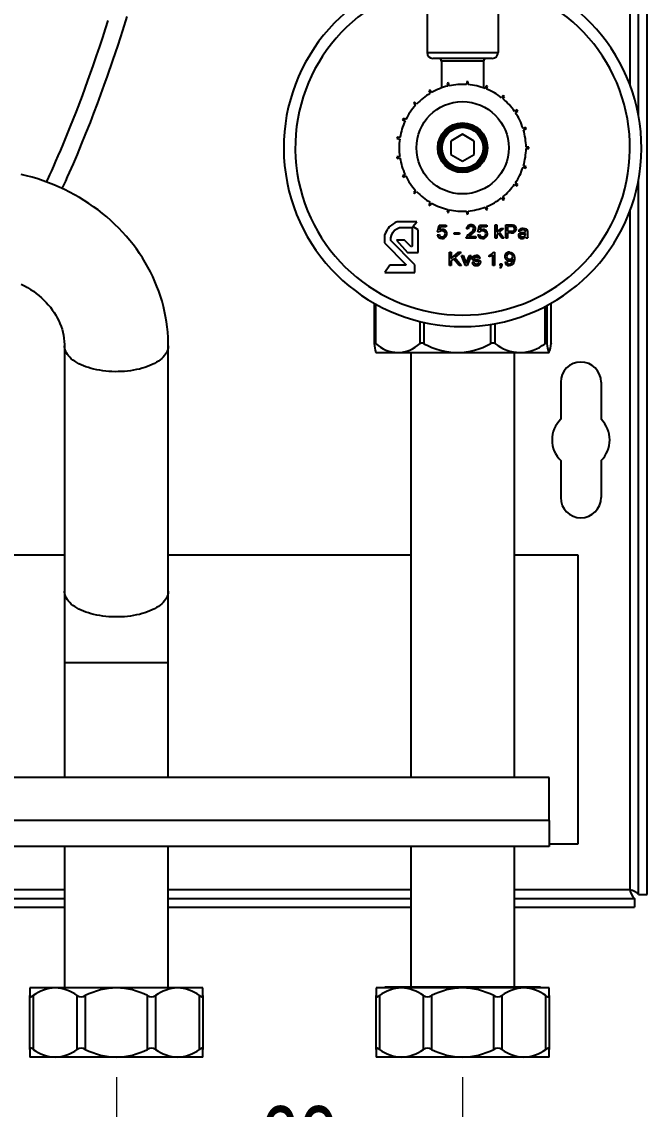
# Model space of a CAD drawing. Header units: millimetres. Extents: x 75 to 2075, y 25 to 1460.
# Drawn here: x 784.2 to 939.1, y 516.2 to 785.6 of the extents above; entities that cross this region are included whole.
import ezdxf

# ---------------------------------------------------------------- set-up
doc = ezdxf.new("R2010")
doc.units = ezdxf.units.MM
doc.header["$LTSCALE"] = 5
doc.styles.add('SLDTEXTSTYLE0', font='TXT', dxfattribs={"width": 0.75})
doc.dimstyles.new('SLDDIMSTYLE0', dxfattribs={"dimtxt": 17.5, "dimasz": 16.51, "dimexe": 0, "dimexo": 0.0625, "dimgap": 4.375, "dimtad": 1, "dimlfac": 0.7, "dimrnd": 1e-09, "dimzin": 12, "dimdsep": 46, "dimtxsty": 'SLDTEXTSTYLE0', "dimsah": 1, "dimcen": 0.09, "dimadec": 0, "dimazin": 3, "dimtfac": 1, "dimtmove": 0, "dimatfit": 0, "dimfxl": 1, "dimfrac": 2, "dimtolj": 1, "dimtzin": 12, "dimarcsym": 0})

# ---------------------------------------------------------------- blocks, each defined once
blk = doc.blocks.new('_D_3')
at = {"color": 7, "linetype": 'Continuous', "lineweight": 0}
for p, q in [((721.92, 524.15), (721.92, 489.45)), ((807.63, 524.15), (807.63, 489.45)), ((721.92, 494.45), (690.17, 494.45)), ((807.63, 494.45), (721.92, 494.45)), ((807.63, 494.45), (839.38, 494.45))]:
    blk.add_line(p, q, dxfattribs=at)
at = {"color": 7, "linetype": 'Continuous', "lineweight": 18}
for points in [[(721.92, 494.45), (705.41, 496.99), (705.41, 491.91)], [(807.63, 494.45), (824.14, 491.91), (824.14, 496.99)]]:
    blk.add_solid(points, dxfattribs=at)
at = {"color": 7, "linetype": 'Continuous', "lineweight": 18, "insert": (757.72, 517.01), "char_height": 17.5, "attachment_point": 1, "style": 'SLDTEXTSTYLE0'}
blk.add_mtext('60', dxfattribs=at)
blk = doc.blocks.new('_D_4')
at = {"color": 7, "linetype": 'Continuous', "lineweight": 0}
for p, q in [((807.63, 524.15), (807.63, 489.45)), ((893.35, 524.15), (893.35, 489.45)), ((807.63, 494.45), (775.88, 494.45)), ((807.63, 494.45), (893.35, 494.45)), ((893.35, 494.45), (925.1, 494.45))]:
    blk.add_line(p, q, dxfattribs=at)
at = {"color": 7, "linetype": 'Continuous', "lineweight": 18}
for points in [[(807.63, 494.45), (791.12, 496.99), (791.12, 491.91)], [(893.35, 494.45), (909.86, 491.91), (909.86, 496.99)]]:
    blk.add_solid(points, dxfattribs=at)
at = {"color": 7, "linetype": 'Continuous', "lineweight": 18, "insert": (843.04, 517.01), "char_height": 17.5, "attachment_point": 1, "style": 'SLDTEXTSTYLE0'}
blk.add_mtext('60', dxfattribs=at)

msp = doc.modelspace()

# ---------------------------------------------------------------- linework, layer by layer
at = {"color": 7, "linetype": 'Continuous', "lineweight": 25}
for p, q in [((936.918, 762.271), (936.918, 1177.426)), ((939.06, 569.446), (939.06, 1177.426)), ((934.775, 1176.293), (934.775, 769.998)), ((884.56, 797.754), (884.56, 777.92)), ((902.132, 797.754), (902.132, 777.92)), ((884.56, 777.92), (902.132, 777.92)), ((900.703, 776.492), (885.989, 776.492)), ((898.56, 775.777), (888.132, 775.777)), ((888.132, 775.777), (888.132, 769.173)), ((898.56, 775.777), (898.56, 769.173)), ((889.865, 770.405), (889.516, 770.326)), ((889.516, 770.326), (889.675, 769.628)), ((890.024, 769.708), (889.865, 770.405)), ((894.396, 770.745), (894.342, 770.031)), ((894.752, 770.718), (894.396, 770.745)), ((894.698, 770.005), (894.752, 770.718)), ((885.286, 768.666), (884.977, 768.487)), ((884.977, 768.487), (885.335, 767.868)), ((885.644, 768.046), (885.286, 768.666)), ((899.182, 769.707), (898.921, 769.041)), ((899.514, 769.576), (899.182, 769.707)), ((899.253, 768.911), (899.514, 769.576)), ((881.425, 765.654), (881.182, 765.392)), ((881.182, 765.392), (881.706, 764.906)), ((881.949, 765.167), (881.425, 765.654)), ((903.45, 767.304), (903.004, 766.745)), ((903.283, 766.523), (903.729, 767.082)), ((903.729, 767.082), (903.45, 767.304)), ((906.819, 763.751), (906.228, 763.348)), ((906.43, 763.053), (907.021, 763.456)), ((907.021, 763.456), (906.819, 763.751)), ((878.622, 761.638), (878.467, 761.316)), ((878.467, 761.316), (879.111, 761.006)), ((879.266, 761.327), (878.622, 761.638)), ((877.128, 756.974), (877.074, 756.621)), ((877.835, 756.867), (877.128, 756.974)), ((893.346, 757.689), (890.453, 756.019)), ((896.239, 756.019), (893.346, 757.689)), ((908.992, 759.362), (908.309, 759.151)), ((908.414, 758.81), (909.097, 759.02)), ((909.097, 759.02), (908.992, 759.362)), ((877.074, 756.621), (877.782, 756.514)), ((890.453, 756.019), (890.453, 752.679)), ((896.239, 752.679), (896.239, 756.019)), ((909.775, 754.527), (909.059, 754.527)), ((909.059, 754.17), (909.775, 754.17)), ((909.775, 754.17), (909.775, 754.527)), ((877.782, 752.183), (877.074, 752.077)), ((877.074, 752.077), (877.128, 751.724)), ((877.128, 751.724), (877.835, 751.83)), ((890.453, 752.679), (893.346, 751.008)), ((893.346, 751.008), (896.239, 752.679)), ((908.309, 749.547), (908.992, 749.336)), ((909.097, 749.677), (908.414, 749.888)), ((908.992, 749.336), (909.097, 749.677)), ((879.111, 747.692), (878.467, 747.382)), ((878.467, 747.382), (878.622, 747.06)), ((878.622, 747.06), (879.266, 747.37)), ((936.918, 569.446), (936.918, 746.427)), ((881.706, 743.792), (881.182, 743.305)), ((881.425, 743.044), (881.949, 743.53)), ((906.228, 745.35), (906.819, 744.947)), ((907.021, 745.242), (906.43, 745.645)), ((906.819, 744.947), (907.021, 745.242)), ((881.182, 743.305), (881.425, 743.044)), ((885.335, 740.83), (884.977, 740.21)), ((885.286, 740.032), (885.644, 740.651)), ((903.004, 741.952), (903.45, 741.393)), ((903.729, 741.616), (903.283, 742.175)), ((903.45, 741.393), (903.729, 741.616)), ((884.977, 740.21), (885.286, 740.032)), ((889.675, 739.069), (889.516, 738.372)), ((889.516, 738.372), (889.865, 738.292)), ((889.865, 738.292), (890.024, 738.99)), ((894.342, 738.666), (894.396, 737.953)), ((894.396, 737.953), (894.752, 737.979)), ((894.752, 737.979), (894.698, 738.693)), ((898.921, 739.656), (899.182, 738.991)), ((899.182, 738.991), (899.514, 739.121)), ((899.514, 739.121), (899.253, 739.787)), ((934.775, 738.699), (934.775, 570.579)), ((876.054, 735.421), (875.189, 734.77)), ((876.316, 735.595), (876.054, 735.421)), ((876.602, 735.785), (876.316, 735.595)), ((876.869, 735.917), (876.602, 735.785)), ((877.14, 736.051), (876.869, 735.917)), ((881.983, 736.051), (877.14, 736.051)), ((881.004, 734.831), (881.983, 736.051)), ((874.228, 733.329), (873.982, 732.739)), ((873.982, 732.739), (873.982, 730.776)), ((874.464, 733.734), (874.228, 733.329)), ((874.686, 734.112), (874.464, 733.734)), ((874.882, 734.368), (874.686, 734.112)), ((875.189, 734.77), (874.882, 734.368)), ((875.537, 732.039), (875.716, 732.661)), ((875.716, 732.661), (876.091, 733.407)), ((876.091, 733.407), (876.495, 733.91)), ((876.495, 733.91), (877.039, 734.32)), ((877.039, 734.32), (877.709, 734.592)), ((877.709, 734.592), (880.829, 734.592)), ((880.829, 734.592), (880.829, 730.017)), ((882.311, 734.049), (881.004, 734.831)), ((882.311, 728.411), (882.311, 734.049)), ((887.082, 732.836), (887.505, 732.878)), ((887.124, 733.513), (887.505, 735.207)), ((887.548, 733.471), (887.124, 733.513)), ((887.505, 735.207), (889.284, 735.207)), ((887.843, 734.783), (887.644, 733.928)), ((889.284, 734.783), (887.843, 734.783)), ((889.284, 735.207), (889.284, 734.783)), ((891.231, 733.302), (892.586, 733.302)), ((891.231, 732.921), (891.231, 733.302)), ((892.586, 732.921), (891.231, 732.921)), ((892.586, 733.302), (892.586, 732.921)), ((894.702, 734.275), (894.279, 734.318)), ((897.115, 732.836), (897.539, 732.878)), ((897.158, 733.513), (897.539, 735.207)), ((897.581, 733.471), (897.158, 733.513)), ((897.539, 735.207), (899.317, 735.207)), ((897.876, 734.783), (897.677, 733.928)), ((899.317, 734.783), (897.876, 734.783)), ((899.317, 735.207), (899.317, 734.783)), ((901.427, 735.249), (901.85, 735.249)), ((901.427, 731.947), (901.427, 735.249)), ((901.85, 735.249), (901.85, 733.429)), ((901.85, 733.429), (902.9, 734.36)), ((902.178, 733.181), (901.85, 732.89)), ((901.85, 732.89), (901.85, 731.947)), ((903.046, 731.947), (902.178, 733.181)), ((903.508, 734.36), (902.489, 733.456)), ((902.489, 733.456), (903.55, 731.947)), ((902.9, 734.36), (903.508, 734.36)), ((904.016, 735.249), (905.334, 735.249)), ((904.016, 731.947), (904.016, 735.249)), ((905.379, 734.868), (904.482, 734.868)), ((904.482, 734.868), (904.482, 733.683)), ((904.482, 733.683), (905.389, 733.683)), ((905.377, 733.302), (904.482, 733.302)), ((904.482, 733.302), (904.482, 731.947)), ((907.615, 733.64), (907.191, 733.683)), ((908.924, 732.967), (908.927, 733.09)), ((909.393, 733.511), (909.393, 732.995)), ((873.982, 730.776), (879.298, 725.459)), ((875.537, 731.41), (875.537, 732.039)), ((881.493, 725.376), (875.537, 731.41)), ((878.941, 731.487), (876.96, 731.487)), ((876.96, 731.487), (879.677, 728.411)), ((880.579, 729.849), (878.941, 731.487)), ((880.829, 730.017), (880.579, 729.849)), ((896.607, 731.947), (894.237, 731.947)), ((894.792, 732.37), (896.607, 732.37)), ((896.607, 732.37), (896.607, 731.947)), ((901.85, 731.947), (901.427, 731.947)), ((903.55, 731.947), (903.046, 731.947)), ((904.482, 731.947), (904.016, 731.947)), ((909.52, 731.947), (909.096, 731.947)), ((879.677, 728.411), (882.311, 728.411)), ((890.088, 728.529), (890.554, 728.529)), ((890.088, 725.227), (890.088, 728.529)), ((890.554, 726.967), (892.3, 728.529)), ((890.554, 728.529), (890.554, 726.967)), ((892.967, 728.529), (891.434, 727.157)), ((892.3, 728.529), (892.967, 728.529)), ((893.051, 727.64), (893.504, 727.64)), ((894.063, 725.227), (893.051, 727.64)), ((893.504, 727.64), (894.089, 726.194)), ((894.423, 726.167), (895.013, 727.64)), ((895.464, 727.64), (894.509, 725.227)), ((895.013, 727.64), (895.464, 727.64)), ((899.952, 727.313), (899.952, 727.703)), ((900.841, 725.227), (900.841, 727.8)), ((900.992, 728.529), (901.264, 728.529)), ((901.264, 728.529), (901.264, 725.227)), ((875.351, 725.292), (874.051, 723.444)), ((879.298, 725.292), (875.351, 725.292)), ((879.298, 725.459), (879.298, 725.292)), ((881.493, 723.444), (881.493, 725.376)), ((890.554, 725.227), (890.088, 725.227)), ((891.13, 726.885), (890.554, 726.37)), ((890.554, 726.37), (890.554, 725.227)), ((892.465, 725.227), (891.13, 726.885)), ((891.434, 727.157), (893.051, 725.227)), ((893.051, 725.227), (892.465, 725.227)), ((894.509, 725.227), (894.063, 725.227)), ((895.676, 725.989), (896.099, 726.031)), ((897.708, 727.005), (897.285, 726.962)), ((901.264, 725.227), (900.841, 725.227)), ((902.619, 725.65), (903.042, 725.65)), ((902.619, 725.227), (902.619, 725.65)), ((902.829, 725.227), (902.619, 725.227)), ((902.746, 724.549), (902.619, 724.719)), ((903.042, 725.65), (903.042, 725.227)), ((903.847, 726.031), (904.27, 726.073)), ((874.051, 723.444), (881.493, 723.444)), ((871.454, 715.853), (871.454, 705.878)), ((871.813, 715.651), (871.813, 705.842)), ((913.756, 705.842), (913.756, 715.047)), ((914.235, 715.299), (914.235, 705.842)), ((915.236, 705.842), (915.236, 715.851)), ((915.239, 705.878), (915.239, 715.853)), ((882.8, 705.842), (882.8, 711.337)), ((883.783, 711.108), (883.783, 705.842)), ((900.321, 705.842), (900.321, 710.616)), ((901.354, 710.793), (901.354, 705.842)), ((915.235, 705.878), (915.236, 705.842)), ((794.775, 705.284), (794.775, 644.528)), ((820.489, 644.528), (820.489, 705.284)), ((871.876, 703.694), (871.918, 703.634)), ((871.918, 703.634), (877.306, 703.634)), ((877.306, 703.634), (892.052, 703.634)), ((880.489, 703.634), (880.489, 598.436)), ((892.052, 703.634), (907.555, 703.634)), ((906.203, 598.436), (906.203, 703.634)), ((907.555, 703.634), (914.736, 703.634)), ((914.736, 703.634), (914.775, 703.634)), ((914.775, 703.634), (914.819, 703.697)), ((917.632, 696.293), (917.632, 687.108)), ((927.632, 696.293), (927.632, 687.108)), ((917.632, 676.906), (917.632, 667.722)), ((927.632, 676.906), (927.632, 667.722)), ((794.775, 653.436), (734.775, 653.436)), ((880.489, 653.436), (820.489, 653.436)), ((921.918, 653.436), (906.203, 653.436)), ((921.918, 582.007), (921.918, 653.436)), ((794.775, 644.528), (794.775, 626.809)), ((820.489, 626.809), (820.489, 644.528)), ((794.775, 626.809), (794.775, 598.436)), ((820.489, 626.809), (794.775, 626.809)), ((820.489, 598.436), (820.489, 626.809)), ((914.775, 598.436), (429.06, 598.436)), ((914.775, 587.722), (914.775, 598.436)), ((914.775, 587.722), (429.06, 587.722)), ((914.775, 587.722), (914.775, 581.293)), ((914.775, 582.007), (921.918, 582.007)), ((914.775, 581.293), (429.06, 581.293)), ((794.775, 581.293), (794.775, 546.293)), ((820.489, 546.293), (820.489, 581.293)), ((880.489, 581.293), (880.489, 546.492)), ((906.203, 546.492), (906.203, 581.293)), ((794.775, 570.579), (734.775, 570.579)), ((734.775, 568.436), (794.775, 568.436)), ((880.489, 570.579), (820.489, 570.579)), ((820.489, 568.436), (880.489, 568.436)), ((934.775, 570.579), (906.203, 570.579)), ((906.203, 568.436), (935.907, 568.436)), ((935.907, 568.436), (935.907, 566.293)), ((936.918, 569.446), (939.06, 569.446)), ((734.775, 566.293), (794.775, 566.293)), ((820.489, 566.293), (880.489, 566.293)), ((906.203, 566.293), (935.907, 566.293)), ((786.203, 546.293), (786.203, 544.38)), ((792.48, 546.293), (786.203, 546.293)), ((786.203, 531.063), (786.203, 544.38)), ((787.04, 544.38), (787.04, 531.063)), ((807.632, 546.293), (792.48, 546.293)), ((797.919, 531.063), (797.919, 544.38)), ((799.939, 544.38), (799.939, 531.063)), ((822.784, 546.293), (807.632, 546.293)), ((815.324, 531.063), (815.324, 544.38)), ((817.345, 544.38), (817.345, 531.063)), ((829.06, 546.293), (822.784, 546.293)), ((828.224, 531.063), (828.224, 544.38)), ((829.06, 544.38), (829.06, 546.293)), ((829.06, 544.38), (829.06, 531.063)), ((871.918, 546.293), (871.918, 544.38)), ((878.194, 546.293), (871.918, 546.293)), ((871.918, 531.063), (871.918, 544.38)), ((872.754, 544.38), (872.754, 531.063)), ((874.06, 546.492), (874.06, 546.293)), ((912.632, 546.492), (874.06, 546.492)), ((893.346, 546.293), (878.194, 546.293)), ((883.633, 531.063), (883.633, 544.38)), ((885.654, 544.38), (885.654, 531.063)), ((908.498, 546.293), (893.346, 546.293)), ((901.039, 531.063), (901.039, 544.38)), ((903.059, 544.38), (903.059, 531.063)), ((914.775, 546.293), (908.498, 546.293)), ((912.632, 546.293), (912.632, 546.492)), ((913.938, 531.063), (913.938, 544.38)), ((914.775, 544.38), (914.775, 546.293)), ((914.775, 544.38), (914.775, 531.063)), ((786.203, 531.063), (786.203, 529.15)), ((829.06, 529.15), (829.06, 531.063)), ((871.918, 531.063), (871.918, 529.15)), ((914.775, 529.15), (914.775, 531.063)), ((792.48, 529.15), (786.203, 529.15)), ((807.632, 529.15), (792.48, 529.15)), ((822.784, 529.15), (807.632, 529.15)), ((829.06, 529.15), (822.784, 529.15)), ((878.194, 529.15), (871.918, 529.15)), ((893.346, 529.15), (878.194, 529.15)), ((908.498, 529.15), (893.346, 529.15)), ((914.775, 529.15), (908.498, 529.15))]:
    msp.add_line(p, q, dxfattribs=at)
at = {"color": 7, "linetype": 'Continuous', "lineweight": 25, "flags": 128}
for points in [[(794.231, 744.258), (794.622, 745.11), (795.072, 746.099), (795.535, 747.127), (796.011, 748.196), (796.971, 750.387), (797.972, 752.728), (799.013, 755.218), (800.087, 757.856), (801.191, 760.638), (802.076, 762.923), (802.958, 765.253), (803.811, 767.553), (804.633, 769.821), (805.426, 772.054), (806.771, 775.952), (808.028, 779.73), (809.201, 783.381), (810.294, 786.903)], [(805.493, 785.875), (804.846, 783.821), (804.163, 781.696), (803.43, 779.465), (802.645, 777.128), (801.806, 774.683), (800.517, 771.037), (799.133, 767.258), (797.649, 763.352), (796.059, 759.328), (794.36, 755.194), (793.77, 753.796), (793.17, 752.396), (792.592, 751.067), (792.046, 749.828), (791.533, 748.678), (791.054, 747.617), (790.535, 746.48), (790.27, 745.905)], [(820.489, 705.284), (820.48, 706.112), (820.432, 707.404), (820.343, 708.694), (820.211, 709.982), (820.037, 711.265), (819.822, 712.543), (819.566, 713.814), (819.268, 715.078), (818.929, 716.334), (818.549, 717.58), (818.129, 718.815), (817.669, 720.039), (817.169, 721.251), (816.63, 722.449), (816.052, 723.632), (815.435, 724.799), (814.78, 725.95), (814.088, 727.083), (813.359, 728.198), (812.593, 729.292), (811.792, 730.367), (810.955, 731.419), (810.084, 732.449), (809.18, 733.456), (808.242, 734.438), (807.272, 735.395), (806.271, 736.325), (805.24, 737.229), (804.179, 738.105), (803.089, 738.952), (801.972, 739.77), (800.828, 740.558), (799.659, 741.315), (798.464, 742.04), (797.247, 742.734), (796.006, 743.394), (794.745, 744.021), (793.463, 744.614), (792.162, 745.172), (790.843, 745.695), (789.507, 746.183), (788.156, 746.635), (786.79, 747.051), (785.411, 747.43), (784.02, 747.772)], [(887.644, 733.928), (888.011, 734.104), (888.328, 734.148)], [(895.554, 732.983), (895.115, 732.654), (894.792, 732.37)], [(897.677, 733.928), (898.044, 734.104), (898.361, 734.148)], [(905.334, 735.249), (905.633, 735.242), (905.866, 735.218)], [(905.813, 734.839), (905.571, 734.865), (905.379, 734.868)], [(905.389, 733.683), (905.681, 733.704), (905.958, 733.793), (906.073, 733.883), (906.157, 734.003), (906.204, 734.141), (906.217, 734.287)], [(908.199, 732.958), (908.004, 732.932), (907.812, 732.89), (907.645, 732.788), (907.591, 732.707), (907.572, 732.61)], [(907.572, 732.61), (907.586, 732.525), (907.628, 732.45), (907.764, 732.346), (907.929, 732.298), (908.101, 732.286)], [(907.769, 733.271), (907.983, 733.311), (908.153, 733.332)], [(908.153, 733.332), (908.588, 733.392), (908.924, 733.471)], [(908.927, 733.09), (908.522, 733.001), (908.199, 732.958)], [(908.801, 733.894), (908.528, 734.003), (908.297, 734.021)], [(908.376, 734.402), (908.719, 734.379), (909.046, 734.28), (909.259, 734.117), (909.37, 733.873)], [(908.853, 732.632), (908.914, 732.815), (908.924, 732.967)], [(908.924, 733.471), (908.926, 733.526), (908.927, 733.57)], [(909.37, 733.873), (909.39, 733.671), (909.393, 733.511)], [(894.237, 731.947), (894.25, 732.112), (894.288, 732.236)], [(909.096, 731.947), (909.007, 732.105), (908.969, 732.243)], [(896.015, 727.513), (896.374, 727.652), (896.676, 727.682)], [(896.711, 727.301), (896.537, 727.293), (896.367, 727.261), (896.216, 727.177), (896.162, 727.109), (896.142, 727.025)], [(897.285, 726.962), (897.196, 727.143), (897.026, 727.254), (896.711, 727.301)], [(900.841, 727.8), (900.362, 727.492), (899.952, 727.313)], [(904.938, 728.529), (905.357, 728.46), (905.728, 728.253), (905.995, 727.924), (906.111, 727.61), (906.162, 727.279), (906.175, 726.944)], [(894.089, 726.194), (894.188, 725.924), (894.258, 725.708)], [(894.258, 725.708), (894.347, 725.967), (894.423, 726.167)], [(896.775, 726.227), (896.43, 726.314), (896.094, 726.427), (895.942, 726.518), (895.821, 726.647), (895.744, 726.807), (895.718, 726.982)], [(896.142, 727.025), (896.16, 726.949), (896.196, 726.899)], [(896.196, 726.899), (896.286, 726.835), (896.367, 726.802)], [(896.367, 726.802), (896.587, 726.749), (896.76, 726.71)], [(896.76, 726.71), (897.109, 726.619), (897.452, 726.508), (897.608, 726.419), (897.734, 726.291), (897.812, 726.13), (897.835, 725.952)], [(897.251, 726.104), (896.986, 726.181), (896.775, 726.227)], [(896.795, 725.565), (896.989, 725.577), (897.178, 725.624), (897.338, 725.733), (897.393, 725.813), (897.412, 725.909)], [(906.175, 726.944), (906.162, 726.596), (906.114, 726.251), (906.012, 725.918), (905.836, 725.618), (905.566, 725.374), (905.232, 725.228), (904.871, 725.184)], [(904.887, 725.565), (905.089, 725.586), (905.281, 725.654), (905.447, 725.771), (905.568, 725.934), (905.707, 726.316), (905.754, 726.72)], [(905.754, 726.72), (905.753, 726.765), (905.752, 726.801)], [(784.071, 720.616), (784.859, 720.2), (785.624, 719.759), (786.365, 719.295), (787.08, 718.808), (787.768, 718.299), (788.429, 717.769), (789.061, 717.22), (789.663, 716.652), (790.236, 716.066), (790.778, 715.463), (791.288, 714.844), (791.766, 714.21), (792.212, 713.562), (792.624, 712.899), (793.003, 712.224), (793.347, 711.535), (793.656, 710.835), (793.929, 710.123), (794.165, 709.4), (794.365, 708.667), (794.526, 707.924), (794.648, 707.173), (794.729, 706.415), (794.77, 705.651), (794.775, 705.284)], [(871.813, 705.842), (871.641, 705.956), (871.516, 705.987), (871.46, 705.934), (871.456, 705.842)], [(914.235, 705.842), (914.187, 705.956), (914.07, 705.987), (913.909, 705.934), (913.756, 705.842)], [(820.489, 705.285), (820.485, 705.128), (820.443, 704.743), (820.353, 704.36), (820.218, 703.981), (820.036, 703.606), (819.809, 703.237), (819.538, 702.876), (819.223, 702.524), (818.866, 702.182), (818.468, 701.851), (818.03, 701.533), (817.555, 701.228), (817.043, 700.938), (816.497, 700.664), (815.918, 700.407), (815.31, 700.168), (814.673, 699.947), (814.011, 699.746), (813.325, 699.565), (812.619, 699.405), (811.894, 699.266), (811.154, 699.149), (810.401, 699.055), (809.638, 698.984), (808.867, 698.935), (808.092, 698.91), (807.316, 698.907), (806.54, 698.929), (805.769, 698.973), (805.004, 699.04), (804.249, 699.13), (803.506, 699.243), (802.778, 699.377), (802.068, 699.534), (801.379, 699.711), (800.712, 699.908), (800.07, 700.125), (799.456, 700.361), (798.872, 700.615), (798.32, 700.886), (797.801, 701.173), (797.319, 701.475), (796.874, 701.791), (796.469, 702.12), (796.104, 702.46), (795.781, 702.81), (795.502, 703.17), (795.267, 703.537), (795.076, 703.911), (794.932, 704.289), (794.834, 704.671), (794.783, 705.056), (794.775, 705.281)], [(820.489, 644.528), (820.485, 644.371), (820.443, 643.986), (820.353, 643.604), (820.218, 643.224), (820.036, 642.849), (819.809, 642.481), (819.538, 642.12), (819.223, 641.768), (818.866, 641.425), (818.468, 641.095), (818.03, 640.776), (817.555, 640.472), (817.043, 640.182), (816.497, 639.908), (815.918, 639.651), (815.31, 639.411), (814.673, 639.191), (814.011, 638.989), (813.325, 638.808), (812.619, 638.648), (811.894, 638.51), (811.154, 638.393), (810.401, 638.299), (809.638, 638.227), (808.867, 638.178), (808.092, 638.153), (807.316, 638.151), (806.54, 638.172), (805.769, 638.216), (805.004, 638.284), (804.249, 638.374), (803.506, 638.486), (802.778, 638.621), (802.068, 638.777), (801.379, 638.954), (800.712, 639.152), (800.07, 639.369), (799.456, 639.605), (798.872, 639.859), (798.32, 640.13), (797.801, 640.417), (797.319, 640.719), (796.874, 641.034), (796.469, 641.363), (796.104, 641.703), (795.781, 642.054), (795.502, 642.413), (795.267, 642.78), (795.076, 643.154), (794.932, 643.533), (794.834, 643.915), (794.783, 644.299), (794.775, 644.528)], [(786.203, 544.38), (786.219, 544.254), (786.269, 544.163), (786.357, 544.115), (786.481, 544.112), (786.625, 544.152), (786.793, 544.229), (787.04, 544.38)], [(828.224, 544.38), (828.425, 544.254), (828.609, 544.163), (828.768, 544.115), (828.896, 544.112), (828.982, 544.152), (829.036, 544.229), (829.06, 544.38)], [(871.918, 544.38), (871.934, 544.254), (871.984, 544.163), (872.071, 544.115), (872.195, 544.112), (872.34, 544.152), (872.507, 544.229), (872.754, 544.38)], [(913.938, 544.38), (914.139, 544.254), (914.323, 544.163), (914.482, 544.115), (914.61, 544.112), (914.696, 544.152), (914.75, 544.229), (914.775, 544.38)], [(787.04, 531.063), (786.839, 531.189), (786.655, 531.28), (786.496, 531.329), (786.368, 531.331), (786.282, 531.292), (786.228, 531.214), (786.203, 531.063)], [(829.06, 531.063), (829.044, 531.189), (828.994, 531.28), (828.907, 531.329), (828.783, 531.331), (828.638, 531.292), (828.471, 531.214), (828.224, 531.063)], [(872.754, 531.063), (872.553, 531.189), (872.369, 531.28), (872.21, 531.329), (872.082, 531.331), (871.996, 531.292), (871.942, 531.214), (871.918, 531.063)], [(914.775, 531.063), (914.759, 531.189), (914.709, 531.28), (914.621, 531.329), (914.497, 531.331), (914.353, 531.292), (914.185, 531.214), (913.938, 531.063)]]:
    msp.add_lwpolyline(points, dxfattribs=at)
at = {"color": 7, "linetype": 'Continuous', "lineweight": 25}
for radius in [11.429, 6.143, 5.929, 5.643, 5.357, 5.071]:
    msp.add_circle((893.346, 754.349), radius, dxfattribs=at)
for centre, radius, start, end in [((893.346, 754.349), 44.286, 101.44266, 78.55734), ((893.346, 754.349), 41.429, 102.24363, 77.75637), ((885.989, 777.92), 1.429, 180, 270), ((887.418, 775.777), 0.714, 0, 90), ((899.275, 775.777), 0.714, 90, 180), ((900.703, 777.92), 1.429, 270, 360), ((893.346, 754.349), 15.714, 120.6511, 136.49175), ((893.346, 754.349), 15.714, 103.50825, 119.3489), ((893.346, 754.349), 15.714, 86.36539, 102.20604), ((893.346, 754.349), 15.714, 69.22253, 85.06318), ((893.346, 754.349), 15.714, 52.07967, 67.92033), ((893.346, 754.349), 15.714, 137.79396, 153.63461), ((893.346, 754.349), 15.714, 34.93682, 50.77747), ((893.346, 754.349), 15.714, 17.79396, 33.63461), ((893.346, 754.349), 15.714, 154.93682, 170.77747), ((893.346, 754.349), 15.714, 0.6511, 16.49175), ((893.346, 754.349), 15.714, 172.07967, 187.92033), ((893.346, 754.349), 15.714, 343.50825, 359.3489), ((893.346, 754.349), 15.714, 189.22253, 205.06318), ((893.346, 754.349), 15.714, 326.36539, 342.20604), ((893.346, 754.349), 15.714, 206.36539, 222.20604), ((893.346, 754.349), 15.714, 223.50825, 239.3489), ((893.346, 754.349), 15.714, 309.22253, 325.06318), ((893.346, 754.349), 15.714, 240.6511, 256.49175), ((893.346, 754.349), 15.714, 292.07967, 307.92033), ((893.346, 754.349), 15.714, 257.79396, 273.63461), ((893.346, 754.349), 15.714, 274.93682, 290.77747), ((895.576, 734.265), 0.992, 4.16634, 97.54663), ((888.137, 732.963), 1.062, 186.85105, 275.09299), ((888.181, 732.965), 0.681, 187.28911, 274.27999), ((888.181, 732.947), 0.822, 86.60013, 140.37261), ((888.319, 733.062), 0.711, 359.38788, 97.16879), ((888.285, 733.028), 0.745, 265.87853, 1.99248), ((888.384, 733.081), 1.069, 359.91054, 93.02529), ((888.302, 733.062), 1.151, 318.92373, 0.89002), ((895.323, 734.206), 1.05, 83.32722, 173.89722), ((896.276, 731.26), 2.215, 120.64124, 153.84859), ((895.334, 734.244), 0.632, 80.71484, 177.15709), ((894.248, 734.943), 1.992, 296.82516, 341.95073), ((895.515, 734.24), 0.633, 7.74594, 97.16879), ((894.535, 734.798), 2.081, 299.29458, 347.21671), ((898.17, 732.963), 1.062, 186.85105, 275.09299), ((898.214, 732.965), 0.681, 187.28911, 274.27999), ((898.214, 732.947), 0.822, 86.60013, 140.37261), ((898.352, 733.062), 0.711, 359.38788, 97.16879), ((898.319, 733.028), 0.745, 265.87853, 1.99248), ((898.417, 733.081), 1.069, 359.91054, 93.02529), ((898.336, 733.062), 1.151, 318.92373, 0.89002), ((905.591, 734.375), 1.094, 258.69304, 356.07028), ((905.673, 734.312), 0.546, 357.35985, 75.11807), ((905.778, 734.317), 0.905, 358.89337, 84.47611), ((907.887, 732.541), 0.74, 99.21826, 176.47177), ((907.89, 732.637), 0.743, 183.86793, 279.89469), ((908.206, 733.347), 1.069, 80.87604, 161.6798), ((908.176, 733.437), 0.597, 78.34199, 160.04053), ((908.149, 733.171), 0.886, 266.93707, 322.58762), ((908.567, 733.617), 0.363, 352.56778, 49.82034), ((911.485, 732.717), 2.111, 172.43283, 201.38963), ((888.279, 733.093), 1.189, 267.71508, 318.53582), ((898.312, 733.093), 1.189, 267.71508, 318.53582), ((908.011, 733.428), 1.524, 270.24947, 308.94709), ((896.35, 726.977), 0.631, 122.04591, 179.57833), ((896.835, 726.799), 0.897, 13.26656, 100.17083), ((899.171, 729.754), 2.195, 290.84102, 326.05062), ((904.882, 727.453), 1.077, 86.99021, 181.07235), ((904.841, 727.406), 1.037, 178.52348, 272.29072), ((904.963, 727.414), 0.735, 86.12725, 180.33801), ((904.921, 727.44), 0.694, 182.46483, 276.47031), ((905.068, 727.431), 0.684, 264.20714, 0.91399), ((905.06, 727.457), 0.692, 358.71437, 93.95982), ((896.651, 726.166), 0.991, 190.29758, 277.90767), ((896.703, 726.18), 0.621, 193.8626, 278.50602), ((896.922, 726.1), 0.926, 261.66682, 350.76555), ((897.194, 725.892), 0.219, 4.20077, 74.75777), ((902.309, 725.145), 0.527, 306.07899, 8.93578), ((902.341, 725.13), 0.708, 304.87208, 7.86916), ((904.798, 726.139), 0.957, 186.47505, 274.35207), ((904.847, 726.145), 0.581, 187.08708, 273.93353), ((904.896, 727.433), 1.064, 269.25973, 323.521), ((878.141, 706.042), 6.688, 181.71327, 200.53772), ((877.699, 712.55), 8.924, 228.73047, 267.47488), ((877.002, 712.33), 8.701, 272.00707, 311.78758), ((883.291, 705.099), 0.891, 56.52545, 123.47455), ((892.431, 721.643), 18.013, 241.30609, 268.79351), ((891.647, 721.737), 18.107, 271.27962, 298.62077), ((900.838, 704.988), 0.999, 58.8352, 121.1648), ((907.921, 714.472), 10.843, 232.73143, 268.0697), ((907.272, 714.241), 10.611, 271.5295, 307.66936), ((918.954, 705.751), 4.72, 178.89322, 206.6451), ((910.237, 705.815), 4.999, 334.14187, 0.31982), ((922.632, 696.293), 5, 0, 180), ((922.632, 682.007), 7.143, 134.427, 225.573), ((922.632, 682.007), 7.143, 314.427, 45.573), ((922.632, 667.722), 5, 180, 0), ((934.224, 566.943), 3.678, 42.89818, 81.38036), ((938.191, 571.014), 3.444, 187.25815, 228.46331), ((792.796, 536.702), 9.597, 91.89156, 126.85625), ((792.057, 536.4), 9.902, 53.69896, 87.55322), ((798.929, 546.15), 2.037, 240.27513, 299.72487), ((807.908, 528.759), 17.536, 90.90125, 117.02556), ((807.36, 528.774), 17.521, 62.96265, 89.11054), ((816.335, 546.078), 1.976, 239.24849, 300.75151), ((823.101, 536.702), 9.597, 91.89156, 126.85625), ((822.361, 536.4), 9.902, 53.69896, 87.55322), ((878.511, 536.702), 9.597, 91.89156, 126.85625), ((877.771, 536.4), 9.902, 53.69896, 87.55322), ((884.643, 546.15), 2.037, 240.27513, 299.72487), ((893.622, 528.759), 17.536, 90.90125, 117.02556), ((893.074, 528.774), 17.521, 62.96265, 89.11054), ((902.049, 546.078), 1.976, 239.24849, 300.75151), ((908.815, 536.702), 9.597, 91.89156, 126.85625), ((908.076, 536.4), 9.902, 53.69896, 87.55322), ((792.794, 538.736), 9.591, 233.13367, 268.11851), ((792.054, 539.052), 9.911, 272.46216, 306.28566), ((798.929, 529.365), 1.976, 59.24849, 120.75151), ((807.904, 546.669), 17.521, 242.96265, 269.11054), ((807.356, 546.685), 17.536, 270.90125, 297.02556), ((816.335, 529.294), 2.037, 60.27513, 119.72487), ((823.099, 538.736), 9.591, 233.13367, 268.11851), ((822.358, 539.052), 9.911, 272.46216, 306.28566), ((878.509, 538.736), 9.591, 233.13367, 268.11851), ((877.768, 539.052), 9.911, 272.46216, 306.28566), ((884.643, 529.365), 1.976, 59.24849, 120.75151), ((893.618, 546.669), 17.521, 242.96265, 269.11054), ((893.07, 546.685), 17.536, 270.90125, 297.02556), ((902.049, 529.294), 2.037, 60.27513, 119.72487), ((908.813, 538.736), 9.591, 233.13367, 268.11851), ((908.073, 539.052), 9.911, 272.46216, 306.28566)]:
    msp.add_arc(centre, radius, start, end, dxfattribs=at)

# ---------------------------------------------------------------- dimensions: what is measured, and where the dimension line sits
at = {"color": 7, "linetype": 'Continuous', "lineweight": 18}
dim = msp.add_linear_dim(base=(721.918, 494.45), p1=(807.632, 529.15), p2=(721.918, 529.15), angle=0, dimstyle='SLDDIMSTYLE0', dxfattribs=at)
dim.commit()
dim.dimension.update_dxf_attribs({"geometry": '_D_3', "text_midpoint": (770.649, 494.45), "dimtype": 160})
dim = msp.add_linear_dim(base=(893.346, 494.45), p1=(807.632, 529.15), p2=(893.346, 529.15), dimstyle='SLDDIMSTYLE0', dxfattribs=at)
dim.commit()
dim.dimension.update_dxf_attribs({"geometry": '_D_4', "text_midpoint": (855.967, 494.45), "dimtype": 160})

doc.saveas('drawing.dxf')
